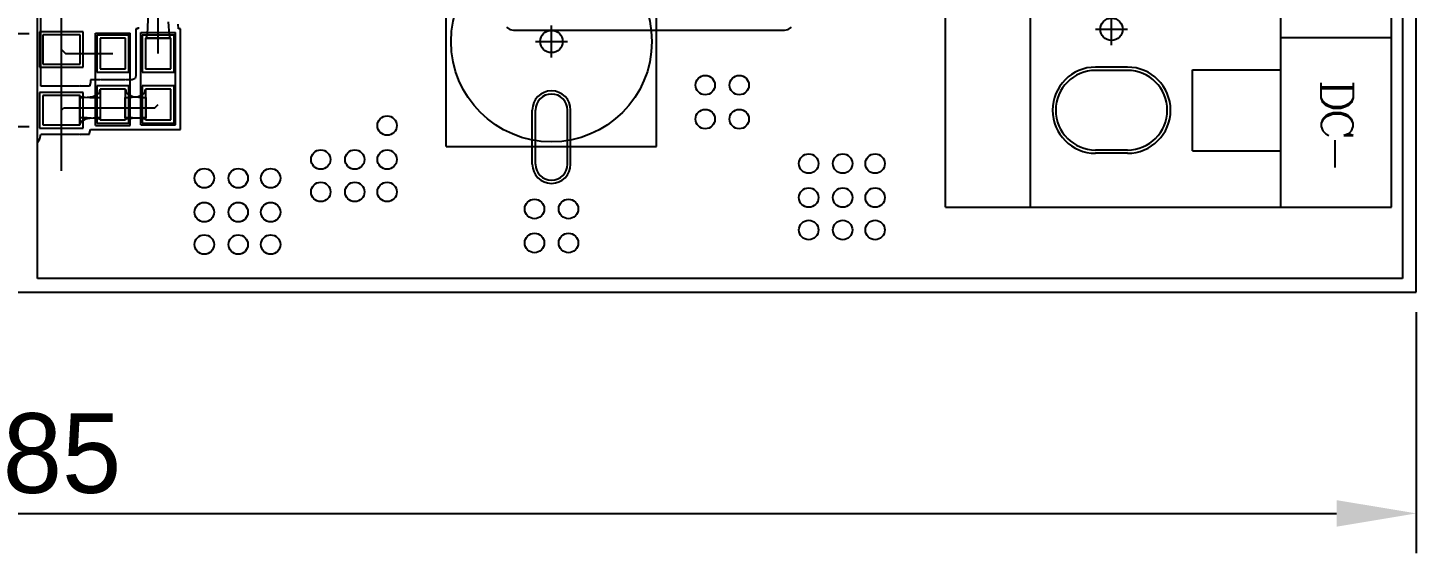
# Model space of a CAD drawing. Header units: millimetres. Extents: x 36 to 139, y 37 to 145.
# Drawn here: x 95.27 to 138.85, y 36.73 to 53.22 of the extents above; entities that cross this region are included whole.
import ezdxf

# ---------------------------------------------------------------- set-up
doc = ezdxf.new("R2010")
doc.units = ezdxf.units.MM
for name, color, linetype in [('BottomLayer', 5, 'Continuous'), ('BottomSolder', 6, 'Continuous'), ('KeepOutLayer', 6, 'Continuous'), ('Mechanical15', 56, 'Continuous'), ('MultiLayer', 9, 'Continuous'), ('TopLayer', 1, 'Continuous'), ('TopOverlay', 2, 'Continuous'), ('TopPaste', 8, 'Continuous'), ('TopSolder', 216, 'Continuous')]:
    doc.layers.add(name, color=color, linetype=linetype)
doc.dimstyles.new('ISO-25', dxfattribs={"dimtxt": 2.5, "dimasz": 2.5, "dimexe": 1.25, "dimexo": 0.625, "dimtad": 1, "dimtxsty": 'Standard', "dimcen": 2.5, "dimadec": 0, "dimazin": 0, "dimtfac": 1, "dimtmove": 0, "dimatfit": 3, "dimfxl": 1, "dimarcsym": 0})

# ---------------------------------------------------------------- blocks, each defined once
blk = doc.blocks.new('CM_D_6_3_5_4__1')
at = {"layer": 'Mechanical15'}
for p, q in [((0, 0.5), (0, -0.5)), ((-0.5, 0), (0.5, 0))]:
    blk.add_line(p, q, dxfattribs=at)
blk.add_circle((0, 0), 0.35, dxfattribs=at)
at = {"layer": 'TopLayer'}
for p, q in [((-3.85, 0.5), (-2.15, 0.5)), ((4.35, 0.5), (1.65, 0.5)), ((1.65, 0.5), (1.65, -0.5)), ((4.35, -0.5), (4.35, 0.5)), ((-3.85, -0.5), (-2.15, -0.5)), ((1.65, -0.5), (4.35, -0.5))]:
    blk.add_line(p, q, dxfattribs=at)
for centre, start, end in [((-3.85, 0), 90, 270), ((-2.15, 0), 270, 90)]:
    blk.add_arc(centre, 0.5, start, end, dxfattribs=at)
at = {"layer": 'TopOverlay'}
for p, q in [((-3.3, 3.3), (1.75, 3.3)), ((-3.3, 3.3), (-3.3, -3.3)), ((1.75, 3.3), (3.3, 1.75)), ((3.3, 1.75), (3.3, -1.85)), ((3.3, -1.85), (1.85, -3.3)), ((-3.3, -3.3), (1.85, -3.3))]:
    blk.add_line(p, q, dxfattribs=at)
blk.add_circle((0, 0), 3.15, dxfattribs=at)
at = {"layer": 'TopPaste'}
for p, q in [((-3.85, 0.5), (-2.15, 0.5)), ((4.35, 0.5), (1.65, 0.5)), ((1.65, 0.5), (1.65, -0.5)), ((4.35, -0.5), (4.35, 0.5)), ((-3.85, -0.5), (-2.15, -0.5)), ((1.65, -0.5), (4.35, -0.5))]:
    blk.add_line(p, q, dxfattribs=at)
for centre, start, end in [((-3.85, 0), 90, 270), ((-2.15, 0), 270, 90)]:
    blk.add_arc(centre, 0.5, start, end, dxfattribs=at)
at = {"layer": 'TopSolder'}
for p, q in [((-3.85, 0.602), (-2.15, 0.602)), ((4.452, 0.602), (1.548, 0.602)), ((1.548, 0.602), (1.548, -0.602)), ((4.452, -0.602), (4.452, 0.602)), ((-3.85, -0.602), (-2.15, -0.602)), ((1.548, -0.602), (4.452, -0.602))]:
    blk.add_line(p, q, dxfattribs=at)
for centre, start, end in [((-3.85, 0), 90, 270), ((-2.15, 0), 270, 90)]:
    blk.add_arc(centre, 0.602, start, end, dxfattribs=at)
blk = doc.blocks.new('KF128_5_08_2P_17')
at = {"layer": 'BottomLayer'}
for p, q in [((-3.79, -0.5), (-3.79, 0.5)), ((-1.29, -0.5), (-1.29, 0.5)), ((1.29, -0.5), (1.29, 0.5)), ((3.79, -0.5), (3.79, 0.5))]:
    blk.add_line(p, q, dxfattribs=at)
for centre, start, end in [((-2.54, 0.5), 0, 180), ((2.54, 0.5), 0, 180), ((-2.54, -0.5), 180, 0), ((2.54, -0.5), 180, 0)]:
    blk.add_arc(centre, 1.25, start, end, dxfattribs=at)
at = {"layer": 'BottomSolder'}
for p, q in [((-3.892, -0.5), (-3.892, 0.5)), ((-1.188, -0.5), (-1.188, 0.5)), ((1.188, -0.5), (1.188, 0.5)), ((3.892, -0.5), (3.892, 0.5))]:
    blk.add_line(p, q, dxfattribs=at)
for centre, start, end in [((-2.54, 0.5), 0, 180), ((2.54, 0.5), 0, 180), ((-2.54, -0.5), 180, 0), ((2.54, -0.5), 180, 0)]:
    blk.add_arc(centre, 1.352, start, end, dxfattribs=at)
at = {"layer": 'Mechanical15'}
for p, q in [((0, 0.5), (0, -0.5)), ((-0.5, 0), (0.5, 0))]:
    blk.add_line(p, q, dxfattribs=at)
blk.add_circle((0, 0), 0.35, dxfattribs=at)
at = {"layer": 'MultiLayer'}
for p, q in [((-3.79, -0.5), (-3.79, 0.5)), ((-1.29, -0.5), (-1.29, 0.5)), ((1.29, -0.5), (1.29, 0.5)), ((3.79, -0.5), (3.79, 0.5))]:
    blk.add_line(p, q, dxfattribs=at)
for centre, start, end in [((-2.54, 0.5), 0, 180), ((2.54, 0.5), 0, 180), ((-2.54, -0.5), 180, 0), ((2.54, -0.5), 180, 0)]:
    blk.add_arc(centre, 1.25, start, end, dxfattribs=at)
at = {"layer": 'TopLayer'}
for p, q in [((-3.79, -0.5), (-3.79, 0.5)), ((-1.29, -0.5), (-1.29, 0.5)), ((1.29, -0.5), (1.29, 0.5)), ((3.79, -0.5), (3.79, 0.5))]:
    blk.add_line(p, q, dxfattribs=at)
for centre, start, end in [((-2.54, 0.5), 0, 180), ((2.54, 0.5), 0, 180), ((-2.54, -0.5), 180, 0), ((2.54, -0.5), 180, 0)]:
    blk.add_arc(centre, 1.25, start, end, dxfattribs=at)
at = {"layer": 'TopOverlay'}
for p, q in [((-5.588, 5.207), (-5.588, -5.309)), ((-5.588, 5.207), (5.08, 5.207)), ((5.08, 5.207), (5.08, -5.309)), ((-5.588, 2.54), (5.08, 2.54)), ((-3.81, -2.54), (-3.81, -5.309)), ((-3.81, -2.54), (-1.27, -2.54)), ((-1.27, -2.54), (-1.27, -5.309)), ((1.27, -2.54), (1.27, -5.309)), ((1.27, -2.54), (3.81, -2.54)), ((3.81, -2.54), (3.81, -5.309)), ((-5.588, -5.309), (5.08, -5.309))]:
    blk.add_line(p, q, dxfattribs=at)
at = {"layer": 'TopSolder'}
for p, q in [((-3.892, -0.5), (-3.892, 0.5)), ((-1.188, -0.5), (-1.188, 0.5)), ((1.188, -0.5), (1.188, 0.5)), ((3.892, -0.5), (3.892, 0.5))]:
    blk.add_line(p, q, dxfattribs=at)
for centre, start, end in [((-2.54, 0.5), 0, 180), ((2.54, 0.5), 0, 180), ((-2.54, -0.5), 180, 0), ((2.54, -0.5), 180, 0)]:
    blk.add_arc(centre, 1.352, start, end, dxfattribs=at)
blk = doc.blocks.new('SOT_23_53')
at = {"layer": 'TopLayer'}
for p, q in [((0.457, 1.664), (-0.457, 1.664)), ((-0.457, 1.664), (-0.457, 0.495)), ((0.457, 0.495), (0.457, 1.664)), ((-0.457, 0.495), (0.457, 0.495)), ((-0.495, -0.495), (-1.41, -0.495)), ((-1.41, -0.495), (-1.41, -1.664)), ((-0.495, -1.664), (-0.495, -0.495)), ((1.41, -0.495), (0.495, -0.495)), ((0.495, -0.495), (0.495, -1.664)), ((1.41, -1.664), (1.41, -0.495)), ((-1.41, -1.664), (-0.495, -1.664)), ((0.495, -1.664), (1.41, -1.664))]:
    blk.add_line(p, q, dxfattribs=at)
at = {"layer": 'TopOverlay'}
for p, q in [((-1.46, 1.206), (-0.699, 1.206)), ((-1.46, 1.206), (-1.46, -0.064)), ((0.699, 1.206), (1.46, 1.206)), ((1.46, 1.206), (1.46, -0.064))]:
    blk.add_line(p, q, dxfattribs=at)
at = {"layer": 'TopPaste'}
for p, q in [((0.457, 1.664), (-0.457, 1.664)), ((-0.457, 1.664), (-0.457, 0.495)), ((0.457, 0.495), (0.457, 1.664)), ((-0.457, 0.495), (0.457, 0.495)), ((-0.495, -0.495), (-1.41, -0.495)), ((-1.41, -0.495), (-1.41, -1.664)), ((-0.495, -1.664), (-0.495, -0.495)), ((1.41, -0.495), (0.495, -0.495)), ((0.495, -0.495), (0.495, -1.664)), ((1.41, -1.664), (1.41, -0.495)), ((-1.41, -1.664), (-0.495, -1.664)), ((0.495, -1.664), (1.41, -1.664))]:
    blk.add_line(p, q, dxfattribs=at)
at = {"layer": 'TopSolder'}
for p, q in [((0.559, 1.765), (-0.559, 1.765)), ((-0.559, 1.765), (-0.559, 0.394)), ((0.559, 0.394), (0.559, 1.765)), ((-0.559, 0.394), (0.559, 0.394)), ((-0.394, -0.394), (-1.511, -0.394)), ((-1.511, -0.394), (-1.511, -1.765)), ((-0.394, -1.765), (-0.394, -0.394)), ((1.511, -0.394), (0.394, -0.394)), ((0.394, -0.394), (0.394, -1.765)), ((1.511, -1.765), (1.511, -0.394)), ((-1.511, -1.765), (-0.394, -1.765)), ((0.394, -1.765), (1.511, -1.765))]:
    blk.add_line(p, q, dxfattribs=at)
blk = doc.blocks.new('R0603_59')
at = {"layer": 'TopLayer'}
for p, q in [((-1.28, 0.4), (-1.28, -0.4)), ((-0.32, 0.4), (-1.28, 0.4)), ((-0.32, -0.4), (-0.32, 0.4)), ((0.32, 0.4), (0.32, -0.4)), ((1.28, 0.4), (0.32, 0.4)), ((1.28, -0.4), (1.28, 0.4)), ((-1.28, -0.4), (-0.32, -0.4)), ((0.32, -0.4), (1.28, -0.4))]:
    blk.add_line(p, q, dxfattribs=at)
at = {"layer": 'TopOverlay'}
for p, q in [((-1.435, 0.54), (1.46, 0.54)), ((-1.435, 0.54), (-1.435, -0.54)), ((1.46, 0.54), (1.46, -0.54)), ((-1.435, -0.54), (1.46, -0.54))]:
    blk.add_line(p, q, dxfattribs=at)
at = {"layer": 'TopPaste'}
for p, q in [((-1.28, 0.4), (-1.28, -0.4)), ((-0.32, 0.4), (-1.28, 0.4)), ((-0.32, -0.4), (-0.32, 0.4)), ((0.32, 0.4), (0.32, -0.4)), ((1.28, 0.4), (0.32, 0.4)), ((1.28, -0.4), (1.28, 0.4)), ((-1.28, -0.4), (-0.32, -0.4)), ((0.32, -0.4), (1.28, -0.4))]:
    blk.add_line(p, q, dxfattribs=at)
at = {"layer": 'TopSolder'}
for p, q in [((-1.382, 0.502), (-1.382, -0.502)), ((-0.218, 0.502), (-1.382, 0.502)), ((-0.218, -0.502), (-0.218, 0.502)), ((0.218, 0.502), (0.218, -0.502)), ((1.382, 0.502), (0.218, 0.502)), ((1.382, -0.502), (1.382, 0.502)), ((-1.382, -0.502), (-0.218, -0.502)), ((0.218, -0.502), (1.382, -0.502))]:
    blk.add_line(p, q, dxfattribs=at)
blk = doc.blocks.new('R0603_61')
at = {"layer": 'TopLayer'}
for p, q in [((-1.28, 0.4), (-1.28, -0.4)), ((-0.32, 0.4), (-1.28, 0.4)), ((-0.32, -0.4), (-0.32, 0.4)), ((0.32, 0.4), (0.32, -0.4)), ((1.28, 0.4), (0.32, 0.4)), ((1.28, -0.4), (1.28, 0.4)), ((-1.28, -0.4), (-0.32, -0.4)), ((0.32, -0.4), (1.28, -0.4))]:
    blk.add_line(p, q, dxfattribs=at)
at = {"layer": 'TopOverlay'}
for p, q in [((1.46, 0.54), (-1.435, 0.54)), ((-1.435, -0.54), (-1.435, 0.54)), ((1.46, -0.54), (1.46, 0.54)), ((1.46, -0.54), (-1.435, -0.54))]:
    blk.add_line(p, q, dxfattribs=at)
at = {"layer": 'TopPaste'}
for p, q in [((-1.28, 0.4), (-1.28, -0.4)), ((-0.32, 0.4), (-1.28, 0.4)), ((-0.32, -0.4), (-0.32, 0.4)), ((0.32, 0.4), (0.32, -0.4)), ((1.28, 0.4), (0.32, 0.4)), ((1.28, -0.4), (1.28, 0.4)), ((-1.28, -0.4), (-0.32, -0.4)), ((0.32, -0.4), (1.28, -0.4))]:
    blk.add_line(p, q, dxfattribs=at)
at = {"layer": 'TopSolder'}
for p, q in [((-1.382, 0.502), (-1.382, -0.502)), ((-0.218, 0.502), (-1.382, 0.502)), ((-0.218, -0.502), (-0.218, 0.502)), ((0.218, 0.502), (0.218, -0.502)), ((1.382, 0.502), (0.218, 0.502)), ((1.382, -0.502), (1.382, 0.502)), ((-1.382, -0.502), (-0.218, -0.502)), ((0.218, -0.502), (1.382, -0.502))]:
    blk.add_line(p, q, dxfattribs=at)
blk = doc.blocks.new('*D84')
at = {"color": 0, "lineweight": -2, "transparency": 16777216}
for p, q in [((53.848, 44.296), (53.848, 36.733)), ((138.848, 44.296), (138.848, 36.733)), ((56.348, 37.983), (136.348, 37.983))]:
    blk.add_line(p, q, dxfattribs=at)
at = {"color": 0, "transparency": 16777216}
for points in [[(56.348, 38.399), (56.348, 37.566), (53.848, 37.983)], [(136.348, 38.399), (136.348, 37.566), (138.848, 37.983)]]:
    blk.add_solid(points, dxfattribs=at)
at = {"layer": 'Defpoints', "color": 0, "transparency": 16777216}
for p in [(53.848, 44.921), (138.848, 44.921), (138.848, 37.983)]:
    blk.add_point(p, dxfattribs=at)
at = {"color": 0, "transparency": 16777216, "insert": (96.348, 39.858), "char_height": 2.5, "attachment_point": 5}
blk.add_mtext('85', dxfattribs=at)

msp = doc.modelspace()

# ---------------------------------------------------------------- linework, layer by layer
at = {"layer": 'BottomLayer'}
for p, q in [((138.413, 74.079), (138.413, 45.356)), ((95.58, 45.356), (95.58, 56.991)), ((96.329, 48.736), (96.329, 53.646)), ((138.413, 45.356), (95.58, 45.356))]:
    msp.add_line(p, q, dxfattribs=at)
for centre in [(116.535, 51.423), (117.602, 51.423), (116.535, 50.357), (117.602, 50.357), (106.551, 50.153), (104.468, 49.087), (105.535, 49.087), (106.551, 49.087), (119.782, 48.96), (120.849, 48.96), (121.865, 48.96), (100.813, 48.502), (101.879, 48.502), (102.895, 48.502), (104.468, 48.071), (105.535, 48.071), (106.551, 48.071), (119.782, 47.893), (120.849, 47.893), (121.865, 47.893), (100.813, 47.436), (101.879, 47.436), (102.895, 47.436), (111.176, 47.537), (112.243, 47.537), (119.782, 46.877), (120.849, 46.877), (121.865, 46.877), (100.813, 46.42), (101.879, 46.42), (102.895, 46.42), (111.176, 46.47), (112.243, 46.47)]:
    msp.add_circle(centre, 0.305, dxfattribs=at)
at = {"layer": 'KeepOutLayer'}
for p, q in [((138.848, 44.921), (138.848, 129.921)), ((53.848, 44.921), (138.848, 44.921))]:
    msp.add_line(p, q, dxfattribs=at)
at = {"layer": 'MultiLayer'}
for centre in [(116.535, 51.423), (117.602, 51.423), (116.535, 50.357), (117.602, 50.357), (106.551, 50.153), (104.468, 49.087), (105.535, 49.087), (106.551, 49.087), (119.782, 48.96), (120.849, 48.96), (121.865, 48.96), (100.813, 48.502), (101.879, 48.502), (102.895, 48.502), (104.468, 48.071), (105.535, 48.071), (106.551, 48.071), (119.782, 47.893), (120.849, 47.893), (121.865, 47.893), (100.813, 47.436), (101.879, 47.436), (102.895, 47.436), (111.176, 47.537), (112.243, 47.537), (119.782, 46.877), (120.849, 46.877), (121.865, 46.877), (100.813, 46.42), (101.879, 46.42), (102.895, 46.42), (111.176, 46.47), (112.243, 46.47)]:
    msp.add_circle(centre, 0.305, dxfattribs=at)
at = {"layer": 'TopLayer'}
for p, q in [((138.413, 74.131), (138.413, 45.356)), ((95.685, 51.393), (95.685, 55.304)), ((96.329, 52.541), (96.329, 53.646)), ((99.365, 52.414), (99.365, 53.709)), ((98.733, 53.194), (98.665, 53.194)), ((98.665, 53.194), (98.665, 52.905)), ((98.735, 53.218), (98.733, 53.194)), ((98.735, 53.247), (98.735, 53.218)), ((99.027, 53.05), (99.04, 53.202)), ((99.04, 53.202), (99.047, 53.526)), ((99.683, 53.405), (99.711, 52.992)), ((100.004, 53.194), (99.994, 53.335)), ((100.065, 53.194), (100.004, 53.194)), ((100.065, 52.905), (100.065, 53.194)), ((110.299, 53.239), (110.398, 53.173)), ((110.398, 53.173), (110.515, 53.15)), ((119.024, 53.15), (119.141, 53.173)), ((119.141, 53.173), (119.241, 53.239)), ((98.665, 52.905), (98.662, 52.891)), ((98.662, 52.891), (98.662, 52.89)), ((98.662, 52.89), (98.662, 52.889)), ((98.662, 52.889), (98.665, 52.875)), ((98.665, 52.875), (98.665, 51.712)), ((98.968, 52.891), (98.983, 52.897)), ((99.762, 52.891), (98.968, 52.891)), ((98.983, 52.897), (98.996, 52.916)), ((98.996, 52.916), (99.008, 52.948)), ((99.008, 52.948), (99.019, 52.992)), ((99.019, 52.992), (99.027, 53.05)), ((99.711, 52.992), (99.721, 52.948)), ((99.721, 52.948), (99.733, 52.916)), ((99.733, 52.916), (99.747, 52.897)), ((99.747, 52.897), (99.762, 52.891)), ((100.068, 52.891), (100.065, 52.905)), ((100.065, 52.875), (100.068, 52.889)), ((100.065, 51.634), (100.065, 52.875)), ((100.067, 52.89), (100.068, 52.891)), ((100.068, 52.889), (100.067, 52.89)), ((110.515, 53.15), (110.515, 53.15)), ((110.515, 53.15), (119.024, 53.15)), ((96.329, 52.541), (96.456, 52.414)), ((96.456, 52.414), (97.942, 52.414)), ((97.242, 51.508), (97.214, 51.393)), ((97.531, 51.594), (97.242, 51.594)), ((97.242, 51.594), (97.242, 51.508)), ((97.545, 51.597), (97.531, 51.594)), ((97.56, 51.594), (97.545, 51.597)), ((97.579, 51.594), (97.56, 51.594)), ((97.584, 51.594), (97.579, 51.594)), ((97.585, 51.594), (97.584, 51.594)), ((98.299, 51.594), (97.585, 51.594)), ((98.301, 51.594), (98.299, 51.594)), ((98.306, 51.594), (98.301, 51.594)), ((98.325, 51.594), (98.306, 51.594)), ((98.339, 51.597), (98.325, 51.594)), ((98.354, 51.594), (98.339, 51.597)), ((98.554, 51.594), (98.354, 51.594)), ((98.649, 51.628), (98.554, 51.594)), ((98.665, 51.712), (98.649, 51.628)), ((100.065, 51.594), (100.065, 51.634)), ((100.065, 51.634), (100.065, 51.634)), ((100.065, 51.507), (100.065, 51.594)), ((100.065, 51.594), (100.065, 51.594)), ((100.065, 50.034), (100.065, 51.507)), ((96.874, 51.393), (95.685, 51.393)), ((96.876, 51.394), (96.874, 51.393)), ((96.887, 51.393), (96.876, 51.394)), ((96.896, 51.393), (96.887, 51.393)), ((96.911, 51.396), (96.896, 51.393)), ((96.91, 51.03), (97.031, 51.032)), ((96.91, 50.395), (96.91, 51.03)), ((96.925, 51.393), (96.911, 51.396)), ((96.911, 50.182), (96.911, 51.09)), ((96.911, 51.09), (96.917, 51.079)), ((96.917, 51.079), (96.936, 51.068)), ((97.214, 51.393), (96.925, 51.393)), ((96.936, 51.068), (96.968, 51.059)), ((96.968, 51.059), (97.012, 51.051)), ((97.012, 51.051), (97.069, 51.045)), ((97.031, 51.032), (97.234, 51.053)), ((97.069, 51.045), (97.222, 51.035)), ((97.222, 51.035), (97.546, 51.03)), ((97.234, 51.053), (97.317, 51.071)), ((97.317, 51.071), (97.387, 51.095)), ((97.387, 51.095), (97.444, 51.124)), ((97.444, 51.124), (97.488, 51.158)), ((97.488, 51.158), (97.52, 51.197)), ((97.52, 51.197), (97.539, 51.241)), ((97.539, 51.241), (97.545, 51.291)), ((97.545, 51.291), (97.545, 50.337)), ((97.546, 51.03), (97.546, 50.395)), ((98.333, 51.03), (98.453, 51.032)), ((98.333, 50.395), (98.333, 51.03)), ((98.339, 50.337), (98.339, 51.291)), ((98.339, 51.291), (98.346, 51.241)), ((98.346, 51.241), (98.365, 51.197)), ((98.365, 51.197), (98.397, 51.158)), ((98.397, 51.158), (98.441, 51.124)), ((98.441, 51.124), (98.498, 51.095)), ((98.453, 51.032), (98.657, 51.053)), ((98.498, 51.095), (98.568, 51.071)), ((98.568, 51.071), (98.651, 51.053)), ((98.651, 51.053), (98.746, 51.04)), ((98.657, 51.053), (98.739, 51.071)), ((98.739, 51.071), (98.809, 51.095)), ((98.746, 51.04), (98.854, 51.032)), ((98.809, 51.095), (98.866, 51.124)), ((98.854, 51.032), (98.974, 51.03)), ((98.866, 51.124), (98.911, 51.158)), ((98.911, 51.158), (98.942, 51.197)), ((98.942, 51.197), (98.961, 51.241)), ((98.961, 51.241), (98.968, 51.291)), ((98.968, 51.291), (98.968, 50.337)), ((98.974, 51.03), (98.974, 50.395)), ((96.329, 50.636), (96.406, 50.712)), ((96.406, 50.712), (99.263, 50.712)), ((99.263, 50.712), (99.365, 50.814)), ((97.139, 50.392), (96.91, 50.395)), ((96.917, 50.222), (96.911, 50.182)), ((96.936, 50.258), (96.917, 50.222)), ((96.968, 50.29), (96.936, 50.258)), ((97.012, 50.318), (96.968, 50.29)), ((97.069, 50.341), (97.012, 50.318)), ((97.139, 50.361), (97.069, 50.341)), ((97.387, 50.38), (97.139, 50.392)), ((97.222, 50.376), (97.139, 50.361)), ((97.425, 50.393), (97.222, 50.376)), ((97.444, 50.374), (97.387, 50.38)), ((97.546, 50.395), (97.425, 50.393)), ((97.488, 50.366), (97.444, 50.374)), ((97.52, 50.358), (97.488, 50.366)), ((97.539, 50.348), (97.52, 50.358)), ((97.545, 50.337), (97.539, 50.348)), ((98.561, 50.392), (98.333, 50.395)), ((98.346, 50.348), (98.339, 50.337)), ((98.365, 50.358), (98.346, 50.348)), ((98.397, 50.366), (98.365, 50.358)), ((98.854, 50.394), (98.397, 50.366)), ((98.809, 50.38), (98.561, 50.392)), ((98.866, 50.374), (98.809, 50.38)), ((98.974, 50.395), (98.854, 50.394)), ((98.911, 50.366), (98.866, 50.374)), ((98.942, 50.358), (98.911, 50.366)), ((98.961, 50.348), (98.942, 50.358)), ((98.968, 50.337), (98.961, 50.348)), ((95.58, 49.627), (95.652, 49.735)), ((95.652, 49.735), (95.681, 49.879)), ((95.681, 49.879), (96.896, 49.879)), ((96.896, 49.879), (96.911, 49.876)), ((96.911, 49.876), (96.925, 49.879)), ((96.925, 49.879), (97.214, 49.879)), ((97.214, 49.919), (97.242, 50.034)), ((97.214, 49.879), (97.214, 49.919)), ((97.242, 50.034), (97.531, 50.034)), ((97.531, 50.034), (97.545, 50.031)), ((97.545, 50.031), (97.56, 50.034)), ((97.56, 50.034), (97.584, 50.034)), ((97.584, 50.034), (97.586, 50.034)), ((97.586, 50.034), (97.586, 50.034)), ((97.586, 50.034), (98.298, 50.034)), ((98.298, 50.034), (98.299, 50.034)), ((98.299, 50.034), (98.301, 50.034)), ((98.301, 50.034), (98.325, 50.034)), ((98.325, 50.034), (98.339, 50.031)), ((98.339, 50.031), (98.354, 50.034)), ((98.354, 50.034), (98.538, 50.034)), ((98.538, 50.034), (98.665, 50.034)), ((98.665, 50.034), (98.665, 50.034)), ((98.665, 50.034), (98.665, 50.034)), ((98.665, 50.034), (98.954, 50.034)), ((98.954, 50.034), (98.968, 50.031)), ((98.968, 50.031), (98.982, 50.034)), ((98.982, 50.034), (99.005, 50.034)), ((99.005, 50.034), (99.008, 50.034)), ((99.008, 50.034), (99.008, 50.034)), ((99.008, 50.034), (100.065, 50.034)), ((95.58, 45.356), (95.58, 49.627)), ((138.413, 45.356), (95.58, 45.356))]:
    msp.add_line(p, q, dxfattribs=at)
for centre in [(116.535, 51.423), (117.602, 51.423), (116.535, 50.357), (117.602, 50.357), (106.551, 50.153), (104.468, 49.087), (105.535, 49.087), (106.551, 49.087), (119.782, 48.96), (120.849, 48.96), (121.865, 48.96), (100.813, 48.502), (101.879, 48.502), (102.895, 48.502), (104.468, 48.071), (105.535, 48.071), (106.551, 48.071), (119.782, 47.893), (120.849, 47.893), (121.865, 47.893), (100.813, 47.436), (101.879, 47.436), (102.895, 47.436), (111.176, 47.537), (112.243, 47.537), (119.782, 46.877), (120.849, 46.877), (121.865, 46.877), (100.813, 46.42), (101.879, 46.42), (102.895, 46.42), (111.176, 46.47), (112.243, 46.47)]:
    msp.add_circle(centre, 0.305, dxfattribs=at)
at = {"layer": 'TopOverlay'}
for p, q in [((138.074, 47.588), (138.074, 58.18)), ((134.595, 52.922), (138.074, 52.922)), ((135.865, 51.024), (135.865, 51.5)), ((136.864, 51.5), (136.864, 51.024)), ((136.864, 51.357), (135.865, 51.357)), ((136.864, 51.309), (135.865, 51.309)), ((135.912, 50.881), (135.865, 51.024)), ((135.912, 50.928), (135.865, 51.024)), ((136.864, 51.024), (136.817, 50.881)), ((136.864, 51.024), (136.817, 50.928)), ((136.007, 50.833), (135.912, 50.928)), ((136.007, 50.785), (135.912, 50.881)), ((136.103, 50.785), (136.007, 50.833)), ((136.103, 50.738), (136.007, 50.785)), ((136.245, 50.738), (136.103, 50.785)), ((136.245, 50.69), (136.103, 50.738)), ((136.245, 50.557), (136.103, 50.509)), ((136.484, 50.738), (136.245, 50.738)), ((136.484, 50.69), (136.245, 50.69)), ((136.484, 50.557), (136.245, 50.557)), ((136.626, 50.785), (136.484, 50.738)), ((136.626, 50.738), (136.484, 50.69)), ((136.626, 50.509), (136.484, 50.557)), ((136.722, 50.833), (136.626, 50.785)), ((136.722, 50.785), (136.626, 50.738)), ((136.817, 50.928), (136.722, 50.833)), ((136.817, 50.881), (136.722, 50.785)), ((135.912, 50.367), (135.865, 50.224)), ((135.912, 50.319), (135.865, 50.224)), ((135.865, 50.224), (135.865, 50.128)), ((135.865, 50.128), (135.912, 49.986)), ((136.007, 50.462), (135.912, 50.367)), ((136.007, 50.414), (135.912, 50.319)), ((136.103, 50.509), (136.007, 50.462)), ((136.103, 50.462), (136.007, 50.414)), ((136.245, 50.509), (136.103, 50.462)), ((136.484, 50.509), (136.245, 50.509)), ((136.626, 50.462), (136.484, 50.509)), ((136.722, 50.462), (136.626, 50.509)), ((136.722, 50.414), (136.626, 50.462)), ((136.817, 50.367), (136.722, 50.462)), ((136.817, 50.319), (136.722, 50.414)), ((136.864, 50.224), (136.817, 50.367)), ((136.864, 50.224), (136.817, 50.319)), ((136.817, 49.986), (136.864, 50.128)), ((136.864, 50.128), (136.864, 50.224)), ((135.912, 49.986), (136.007, 49.89)), ((136.007, 49.89), (136.103, 49.843)), ((136.293, 49.7), (136.293, 48.843)), ((136.722, 49.89), (136.579, 49.843)), ((136.579, 49.843), (136.864, 49.843)), ((136.722, 49.89), (136.817, 49.986)), ((136.864, 49.843), (136.722, 49.89)), ((134.595, 47.588), (138.074, 47.588))]:
    msp.add_line(p, q, dxfattribs=at)

# ---------------------------------------------------------------- block references
for name, p, rotation in [('KF128_5_08_2P_17', (129.286, 53.176), 90), ('CM_D_6_3_5_4__1', (111.709, 52.792), 90), ('SOT_23_53', (95.25, 51.588), 90), ('R0603_61', (97.942, 51.614), 270), ('R0603_59', (99.365, 51.614), 90)]:
    msp.add_blockref(name, p, dxfattribs=dict(rotation=rotation))

# ---------------------------------------------------------------- dimensions: what is measured, and where the dimension line sits
dim = msp.add_linear_dim(base=(138.848, 37.983), p1=(53.848, 44.921), p2=(138.848, 44.921), dimstyle='ISO-25')
dim.commit()
dim.dimension.update_dxf_attribs({"geometry": '*D84', "text_midpoint": (96.348, 39.858)})

doc.saveas('drawing.dxf')
